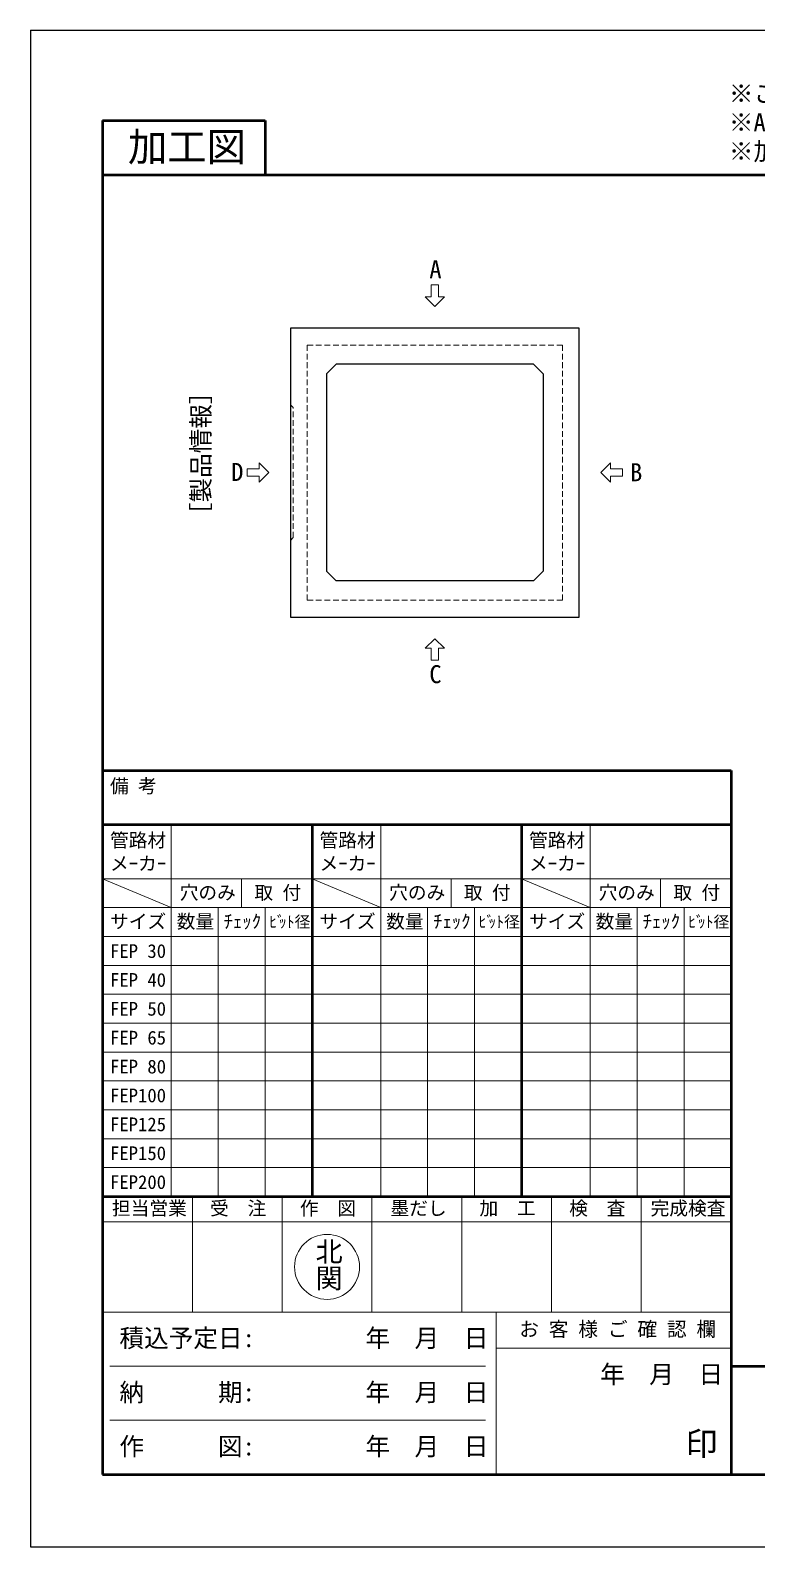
# Model space of a CAD drawing. Header units: millimetres. Extents: x -34 to 4421, y 47 to 3197.
# Drawn here: x -34 to 1474, y 47 to 3197 of the extents above; entities that cross this region are included whole.
import ezdxf

# ---------------------------------------------------------------- set-up
doc = ezdxf.new("R2010")
doc.units = ezdxf.units.MM
doc.header["$LTSCALE"] = 1.875
doc.linetypes.add('HIDDEN', pattern=[9.525, 6.35, -3.175])
for name, color, linetype, lineweight in [('D-STR', 7, 'Continuous', 25), ('D-STR-STR1', 7, 'Continuous', 13), ('D-STR-TXT', 3, 'Continuous', 13), ('D-TTL', 143, 'Continuous', 50), ('D-TTL-FRAM1', 143, 'Continuous', 13), ('D-TTL-TXT', 7, 'Continuous', 13)]:
    doc.layers.add(name, color=color, linetype=linetype, lineweight=lineweight)
doc.styles.get("Standard").update_dxf_attribs({"font": 'MS Gothic.ttf'})
doc.styles.add('縮尺15', font='MS Gothic.ttf', dxfattribs={"height": 30})

# ---------------------------------------------------------------- blocks, each defined once
blk = doc.blocks.new('A$C4C6C5A58')
at = {"layer": 'D-STR-TXT', "color": 7}
for s, p in [('ﾋﾞ', (0, 0)), ('ｯﾄ径', (27, 0))]:
    blk.add_text(s, height=32, dxfattribs=at).set_placement(p)
blk = doc.blocks.new('A$C43AD63AA')
at = {"layer": 'D-TTL-FRAM1', "lineweight": 50}
for p, q in [((0, 1030), (580, 1030)), ((0, 1030), (0, 0)), ((580, 1030), (580, 0)), ((0, 0), (580, 0))]:
    blk.add_line(p, q, dxfattribs=at)
at = {"layer": 'D-TTL-FRAM1'}
for p, q in [((190, 1030), (190, 0)), ((0, 880), (580, 880)), ((0, 880), (190, 800)), ((385, 880), (385, 800)), ((0, 800), (580, 800)), ((320, 800), (320, 0)), ((450, 800), (450, 0)), ((0, 720), (580, 720)), ((0, 640), (580, 640)), ((0, 560), (580, 560)), ((0, 480), (580, 480)), ((0, 400), (580, 400)), ((0, 320), (580, 320)), ((0, 240), (580, 240)), ((0, 160), (580, 160)), ((0, 80), (580, 80))]:
    blk.add_line(p, q, dxfattribs=at)
at = {"layer": 'D-TTL-TXT'}
blk.add_blockref('A$C4C6C5A58', (461, 744.8), dxfattribs=at)
for s, p in [('管路材', (20.6, 967.8)), ('メｰカｰ', (20.6, 903.5)), ('穴のみ', (213.4, 822.8)), ('取 付', (420.4, 822.8)), ('サイズ', (20.6, 742.8)), ('数量', (205.2, 742.8)), ('ﾁｪｯｸ', (335.2, 742.8))]:
    blk.add_text(s, height=38, dxfattribs=at).set_placement(p)
blk = doc.blocks.new('A$C77D93FA8')
at = {"layer": 'D-TTL-TXT'}
for s, p in [('FEP 30', (20.6, 660.8)), ('FEP 40', (20.6, 580.8)), ('FEP 50', (20.6, 500.8)), ('FEP 65', (20.6, 420.8)), ('FEP 80', (20.6, 340.8)), ('FEP100', (20.6, 260.8)), ('FEP125', (20.6, 180.8)), ('FEP150', (20.6, 100.8)), ('FEP200', (20.6, 20.8))]:
    blk.add_text(s, height=38, dxfattribs=at).set_placement(p)
blk = doc.blocks.new('A$C70CC1A47')
at = {"layer": 'D-STR-STR1', "linetype": 'HIDDEN', "lineweight": 13}
for p, q in [((0, 141), (6, 135)), ((6, -135), (6, 135)), ((6, -135), (0, -141))]:
    blk.add_line(p, q, dxfattribs=at)
blk = doc.blocks.new('A$C6A2A53F4')
at = {"layer": 'D-STR'}
for p, q in [((300, 300), (-300, 300)), ((-300, 300), (-300, -300)), ((300, -300), (300, 300)), ((-225, 205), (-205, 225)), ((205, 225), (-205, 225)), ((225, 205), (205, 225)), ((-225, 205), (-225, -205)), ((225, 205), (225, -205)), ((-225, -205), (-205, -225)), ((225, -205), (205, -225)), ((205, -225), (-205, -225)), ((-300, -300), (300, -300))]:
    blk.add_line(p, q, dxfattribs=at)
at = {"layer": 'D-STR', "linetype": 'HIDDEN', "lineweight": 13}
for p, q in [((-265, -265), (-265, 265)), ((265, 265), (-265, 265)), ((265, -265), (265, 265)), ((265, -265), (-265, -265))]:
    blk.add_line(p, q, dxfattribs=at)
at = {"layer": 'D-STR-STR1'}
blk.add_blockref('A$C70CC1A47', (-300, 0), dxfattribs=at)
blk = doc.blocks.new('A$C206802D9')
at = {"layer": 'D-TTL-FRAM1', "color": 143, "lineweight": 50}
for p, q in [((0, 1462.5), (1305, 1462.5)), ((0, 1462.5), (0, 0)), ((1305, 1462.5), (1305, 0)), ((0, 1350), (1305, 1350)), ((0, 577.5), (1305, 577.5)), ((0, 0), (1305, 0))]:
    blk.add_line(p, q, dxfattribs=at)
at = {"layer": 'D-TTL-FRAM1', "color": 143}
for p, q in [((186.4, 577.5), (186.4, 337.5)), ((372.9, 577.5), (372.9, 337.5)), ((559.3, 577.5), (559.3, 337.5)), ((745.7, 577.5), (745.7, 337.5)), ((932.1, 577.5), (932.1, 337.5)), ((1118.6, 577.5), (1118.6, 337.5)), ((0, 525), (1305, 525)), ((0, 337.5), (1305, 337.5)), ((817.5, 262.5), (1305, 262.5)), ((15, 225), (795, 225)), ((15, 112.5), (795, 112.5))]:
    blk.add_line(p, q, dxfattribs=at)
at = {"layer": 'D-TTL-FRAM1', "color": 143, "ltscale": 60}
blk.add_line((817.5, 337.5), (817.5, 0), dxfattribs=at)
at = {"layer": 'D-TTL-TXT', "color": 7}
for s, height, p in [('備 考', 28.5, (15.4, 1415.9)), ('担当営業', 28.5, (19.5, 538.8)), ('受\u3000注', 28.5, (223.3, 538.8)), ('作\u3000図', 28.5, (409.7, 538.8)), ('墨だし', 28.5, (597.9, 538.8)), ('加\u3000工', 28.5, (782.6, 538.8)), ('検\u3000査', 28.5, (969, 538.8)), ('完成検査', 28.5, (1138, 538.8)), ('お 客 様 ご 確 認 欄', 30, (865.3, 286.9)), ('積込予定日:', 37.5, (35, 264.5)), ('年  月  日', 37.5, (1033.2, 189.5)), ('納\u3000\u3000\u3000期:', 37.5, (35, 152)), ('印', 48.8, (1210.8, 39.5)), ('作\u3000\u3000\u3000図:', 37.5, (35, 39.5))]:
    blk.add_text(s, height=height, dxfattribs=at).set_placement(p)
blk = doc.blocks.new('A$C13A32EE1')
at = {"layer": 'D-STR-TXT', "color": 7}
for p, q in [((7.5, 45), (-7.5, 45)), ((-7.5, 45), (-7.5, 20)), ((7.5, 20), (7.5, 45)), ((0, 0), (-20, 20)), ((-7.5, 20), (-20, 20)), ((0, 0), (20, 20)), ((7.5, 20), (20, 20))]:
    blk.add_line(p, q, dxfattribs=at)
blk = doc.blocks.new('A$C01F52EBA')
at = {"layer": 'D-STR-TXT'}
blk.add_blockref('A$C13A32EE1', (0, 345), dxfattribs=at)
at = {"layer": 'D-STR-TXT', "rotation": 90.00000000000001}
blk.add_blockref('A$C13A32EE1', (-345, 0), dxfattribs=at)
at = {"layer": 'D-STR-TXT', "xscale": -1}
for p, rotation in [((345, 0), 270), ((0, -345), 180)]:
    blk.add_blockref('A$C13A32EE1', p, dxfattribs=dict(at, rotation=rotation))
at = {"layer": 'D-STR-TXT', "color": 7, "char_height": 37.5, "attachment_point": 1, "style": '縮尺15'}
for s, insert in [('A', (-11.5, 441.1)), ('D', (-423, 20.1)), ('B', (405.3, 19.4)), ('C', (-11.5, -400))]:
    blk.add_mtext_dynamic_manual_height_columns(s, width=50, gutter_width=250, heights=[0], dxfattribs=dict(at, insert=insert))
at = {"layer": 'D-STR-TXT', "color": 7, "insert": (-504.8, -113.3), "char_height": 37.5, "attachment_point": 1, "rotation": 90, "style": '縮尺15'}
blk.add_mtext_dynamic_manual_height_columns('［製品情報］', width=343.167, gutter_width=250, heights=[0], dxfattribs=at)
blk = doc.blocks.new('G$C58748196')
at = {"layer": 'D-TTL', "color": 143}
for p, q in [((150, 2962.5), (150, 150)), ((150, 2962.5), (487.5, 2962.5)), ((487.5, 2962.5), (487.5, 2850)), ((150, 2850), (4305, 2850)), ((150, 150), (4305, 150))]:
    blk.add_line(p, q, dxfattribs=at)
at = {"layer": 'D-TTL-FRAM1', "color": 143, "lineweight": 50}
blk.add_line((1455, 375), (4305, 375), dxfattribs=at)
at = {"layer": 'Defpoints', "color": 143}
for p, q in [((0, 3150), (0, 0)), ((0, 3150), (4455, 3150)), ((0, 0), (4455, 0))]:
    blk.add_line(p, q, dxfattribs=at)
at = {"layer": 'D-TTL-TXT'}
for s, height, p in [('※この図面は外側から見ています。', 37.5, (1450.5, 3000)), ('※ABCD面及びｽﾃｯﾌﾟの位置は変更出来ません。', 37.5, (1450.5, 2940)), ('加工図', 60, (202.5, 2877.9)), ('※加工可能エリア外の加工についてはご相談ください。', 37.5, (1450.5, 2880))]:
    blk.add_text(s, height=height, dxfattribs=at).set_placement(p)

msp = doc.modelspace()

# ---------------------------------------------------------------- linework, layer by layer
at = {"layer": 'D-TTL-TXT', "color": 1}
msp.add_circle((582.03, 628.05), 67.5, dxfattribs=at)

# ---------------------------------------------------------------- block references
at = {"layer": 'D-STR'}
msp.add_blockref('A$C6A2A53F4', (805.96, 2278.05), dxfattribs=at)
at = {"layer": 'D-TTL'}
for name, p in [('G$C58748196', (-34.04, 46.8)), ('A$C01F52EBA', (805.96, 2278.05)), ('A$C206802D9', (115.96, 196.8))]:
    msp.add_blockref(name, p, dxfattribs=at)
at = {"layer": 'D-TTL-FRAM1', "xscale": 0.75, "yscale": 0.75, "zscale": 0.75}
for p in [(115.96, 774.3), (550.96, 774.3), (985.96, 774.3)]:
    msp.add_blockref('A$C43AD63AA', p, dxfattribs=at)
at = {"layer": 'D-TTL-TXT', "xscale": 0.75, "yscale": 0.75, "zscale": 0.75}
msp.add_blockref('A$C77D93FA8', (115.96, 774.3), dxfattribs=at)

# ---------------------------------------------------------------- texts
at = {"layer": 'D-TTL-TXT', "color": 7}
for p in [(661.71, 461.29), (661.71, 348.79), (661.71, 236.29)]:
    msp.add_text('年  月  日', height=37.5, dxfattribs=at).set_placement(p)
at = {"layer": 'D-TTL-TXT', "color": 1, "insert": (558.29, 629.63), "char_height": 41.25, "width": 52.9965, "attachment_point": 4, "line_spacing_factor": 0.8}
msp.add_mtext('{\\fHGSeikaishotaiPRO|b0|i0|c128|p18;北関}', dxfattribs=at)

doc.saveas('drawing.dxf')
